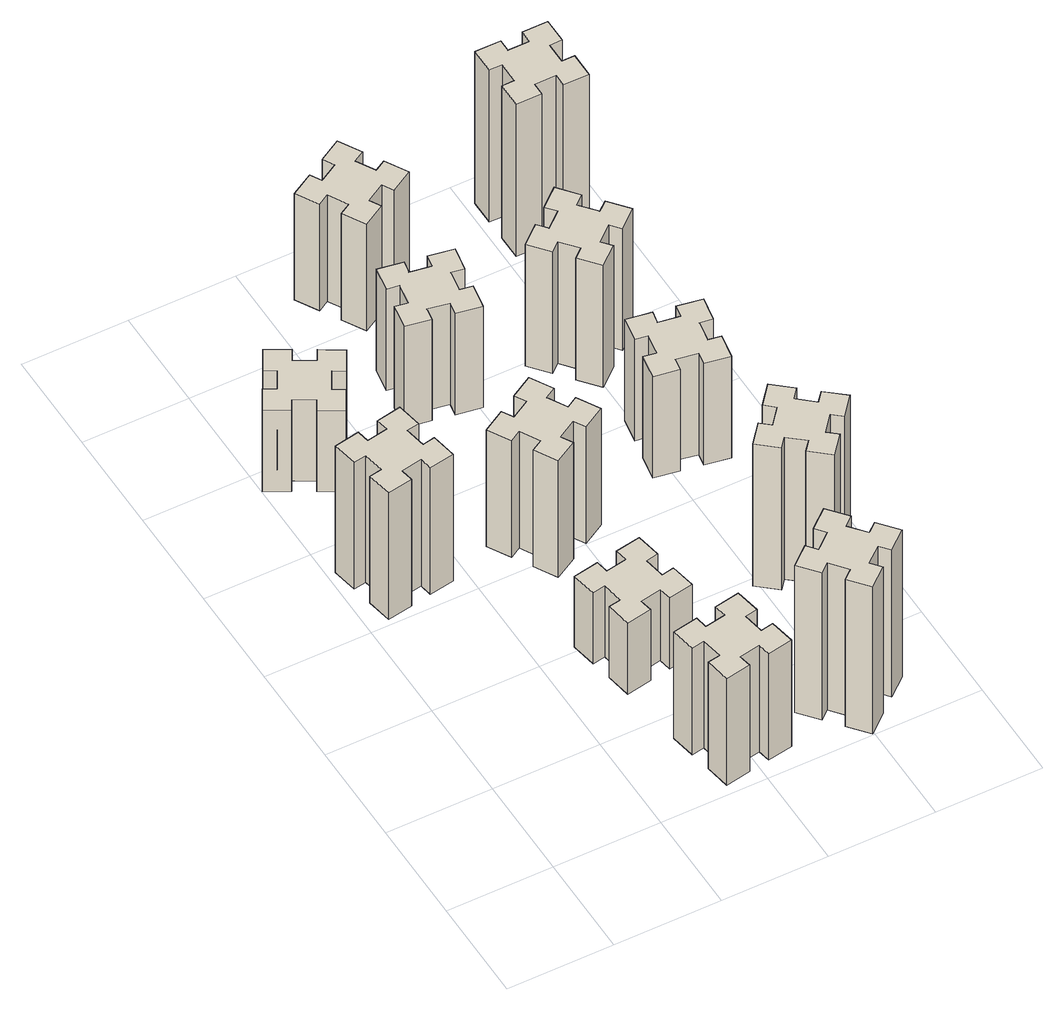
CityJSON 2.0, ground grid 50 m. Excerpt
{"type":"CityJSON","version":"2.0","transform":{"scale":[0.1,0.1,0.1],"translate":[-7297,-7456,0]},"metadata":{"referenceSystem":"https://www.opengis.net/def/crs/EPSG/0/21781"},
"CityObjects":{
"building1":{"type":"Building","attributes":{"class":"1000","function":"1000","usage":"1000","yearOfConstruction":2016,"roofType":"1000","measuredHeight":75,"storeysAboveGround":30,"storeysBelowGround":0},"geometry":[{"type":"Solid","lod":"1","boundaries":[[[[0,1,2,3,4,5,6,7,8,9,10,11,12,13,14,15,16,17,18,19]],[[17,16,20,21]],[[16,15,22,20]],[[15,14,23,22]],[[14,13,24,23]],[[13,12,25,24]],[[12,11,26,25]],[[11,10,27,26]],[[10,9,28,27]],[[9,8,29,28]],[[8,7,30,29]],[[7,6,31,30]],[[6,5,32,31]],[[5,4,33,32]],[[4,3,34,33]],[[3,2,35,34]],[[2,1,36,35]],[[1,0,37,36]],[[0,19,38,37]],[[19,18,39,38]],[[18,17,21,39]],[[24,25,26,27,28,29,30,31,32,33,34,35,36,37,38,39,21,20,22,23]]]]}]},
"building2":{"type":"Building","attributes":{"class":"1000","function":"1000","usage":"1000","yearOfConstruction":2016,"roofType":"1000","measuredHeight":48,"storeysAboveGround":30,"storeysBelowGround":0},"geometry":[{"type":"Solid","lod":"1","boundaries":[[[[40,41,42,43,44,45,46,47,48,49,50,51,52,53,54,55,56,57,58,59]],[[57,56,60,61]],[[56,55,62,60]],[[55,54,63,62]],[[54,53,64,63]],[[53,52,65,64]],[[52,51,66,65]],[[51,50,67,66]],[[50,49,68,67]],[[49,48,69,68]],[[48,47,70,69]],[[47,46,71,70]],[[46,45,72,71]],[[45,44,73,72]],[[44,43,74,73]],[[43,42,75,74]],[[42,41,76,75]],[[41,40,77,76]],[[40,59,78,77]],[[59,58,79,78]],[[58,57,61,79]],[[64,65,66,67,68,69,70,71,72,73,74,75,76,77,78,79,61,60,62,63]]]]}]},
"building3":{"type":"Building","attributes":{"class":"1000","function":"1000","usage":"1000","yearOfConstruction":2016,"roofType":"1000","measuredHeight":63,"storeysAboveGround":30,"storeysBelowGround":0},"geometry":[{"type":"Solid","lod":"1","boundaries":[[[[80,81,82,83,84,85,86,87,88,89,90,91,92,93,94,95,96,97,98,99]],[[97,96,100,101]],[[96,95,102,100]],[[95,94,103,102]],[[94,93,104,103]],[[93,92,105,104]],[[92,91,106,105]],[[91,90,107,106]],[[90,89,108,107]],[[89,88,109,108]],[[88,87,110,109]],[[87,86,111,110]],[[86,85,112,111]],[[85,84,113,112]],[[84,83,114,113]],[[83,82,115,114]],[[82,81,116,115]],[[81,80,117,116]],[[80,99,118,117]],[[99,98,119,118]],[[98,97,101,119]],[[104,105,106,107,108,109,110,111,112,113,114,115,116,117,118,119,101,100,102,103]]]]}]},
"building4":{"type":"Building","attributes":{"class":"1000","function":"1000","usage":"1000","yearOfConstruction":2016,"roofType":"1000","measuredHeight":42,"storeysAboveGround":30,"storeysBelowGround":0},"geometry":[{"type":"Solid","lod":"1","boundaries":[[[[120,121,122,123,124,125,126,127,128,129,130,131,132,133,134,135,136,137,138,139]],[[137,136,140,141]],[[136,135,142,140]],[[135,134,143,142]],[[134,133,144,143]],[[133,132,145,144]],[[132,131,146,145]],[[131,130,147,146]],[[130,129,148,147]],[[129,128,149,148]],[[128,127,150,149]],[[127,126,151,150]],[[126,125,152,151]],[[125,124,153,152]],[[124,123,154,153]],[[123,122,155,154]],[[122,121,156,155]],[[121,120,157,156]],[[120,139,158,157]],[[139,138,159,158]],[[138,137,141,159]],[[144,145,146,147,148,149,150,151,152,153,154,155,156,157,158,159,141,140,142,143]]]]}]},
"building5":{"type":"Building","attributes":{"class":"1000","function":"1000","usage":"1000","yearOfConstruction":2016,"roofType":"1000","measuredHeight":69,"storeysAboveGround":30,"storeysBelowGround":0},"geometry":[{"type":"Solid","lod":"1","boundaries":[[[[160,161,162,163,164,165,166,167,168,169,170,171,172,173,174,175,176,177,178,179]],[[177,176,180,181]],[[176,175,182,180]],[[175,174,183,182]],[[174,173,184,183]],[[173,172,185,184]],[[172,171,186,185]],[[171,170,187,186]],[[170,169,188,187]],[[169,168,189,188]],[[168,167,190,189]],[[167,166,191,190]],[[166,165,192,191]],[[165,164,193,192]],[[164,163,194,193]],[[163,162,195,194]],[[162,161,196,195]],[[161,160,197,196]],[[160,179,198,197]],[[179,178,199,198]],[[178,177,181,199]],[[184,185,186,187,188,189,190,191,192,193,194,195,196,197,198,199,181,180,182,183]]]]}]},
"building6":{"type":"Building","attributes":{"class":"1000","function":"1000","usage":"1000","yearOfConstruction":2016,"roofType":"1000","measuredHeight":87,"storeysAboveGround":30,"storeysBelowGround":0},"geometry":[{"type":"Solid","lod":"1","boundaries":[[[[200,201,202,203,204,205,206,207,208,209,210,211,212,213,214,215,216,217,218,219]],[[217,216,220,221]],[[216,215,222,220]],[[215,214,223,222]],[[214,213,224,223]],[[213,212,225,224]],[[212,211,226,225]],[[211,210,227,226]],[[210,209,228,227]],[[209,208,229,228]],[[208,207,230,229]],[[207,206,231,230]],[[206,205,232,231]],[[205,204,233,232]],[[204,203,234,233]],[[203,202,235,234]],[[202,201,236,235]],[[201,200,237,236]],[[200,219,238,237]],[[219,218,239,238]],[[218,217,221,239]],[[224,225,226,227,228,229,230,231,232,233,234,235,236,237,238,239,221,220,222,223]]]]}]},
"building7":{"type":"Building","attributes":{"class":"1000","function":"1000","usage":"1000","yearOfConstruction":2016,"roofType":"1000","measuredHeight":60,"storeysAboveGround":30,"storeysBelowGround":0},"geometry":[{"type":"Solid","lod":"1","boundaries":[[[[240,241,242,243,244,245,246,247,248,249,250,251,252,253,254,255,256,257,258,259]],[[257,256,260,261]],[[256,255,262,260]],[[255,254,263,262]],[[254,253,264,263]],[[253,252,265,264]],[[252,251,266,265]],[[251,250,267,266]],[[250,249,268,267]],[[249,248,269,268]],[[248,247,270,269]],[[247,246,271,270]],[[246,245,272,271]],[[245,244,273,272]],[[244,243,274,273]],[[243,242,275,274]],[[242,241,276,275]],[[241,240,277,276]],[[240,259,278,277]],[[259,258,279,278]],[[258,257,261,279]],[[264,265,266,267,268,269,270,271,272,273,274,275,276,277,278,279,261,260,262,263]]]]}]},
"building8":{"type":"Building","attributes":{"class":"1000","function":"1000","usage":"1000","yearOfConstruction":2016,"roofType":"1000","measuredHeight":63,"storeysAboveGround":30,"storeysBelowGround":0},"geometry":[{"type":"Solid","lod":"1","boundaries":[[[[280,281,282,283,284,285,286,287,288,289,290,291,292,293,294,295,296,297,298,299]],[[297,296,300,301]],[[296,295,302,300]],[[295,294,303,302]],[[294,293,304,303]],[[293,292,305,304]],[[292,291,306,305]],[[291,290,307,306]],[[290,289,308,307]],[[289,288,309,308]],[[288,287,310,309]],[[287,286,311,310]],[[286,285,312,311]],[[285,284,313,312]],[[284,283,314,313]],[[283,282,315,314]],[[282,281,316,315]],[[281,280,317,316]],[[280,299,318,317]],[[299,298,319,318]],[[298,297,301,319]],[[304,305,306,307,308,309,310,311,312,313,314,315,316,317,318,319,301,300,302,303]]]]}]},
"building9":{"type":"Building","attributes":{"class":"1000","function":"1000","usage":"1000","yearOfConstruction":2016,"roofType":"1000","measuredHeight":84,"storeysAboveGround":30,"storeysBelowGround":0},"geometry":[{"type":"Solid","lod":"1","boundaries":[[[[320,321,322,323,324,325,326,327,328,329,330,331,332,333,334,335,336,337,338,339]],[[337,336,340,341]],[[336,335,342,340]],[[335,334,343,342]],[[334,333,344,343]],[[333,332,345,344]],[[332,331,346,345]],[[331,330,347,346]],[[330,329,348,347]],[[329,328,349,348]],[[328,327,350,349]],[[327,326,351,350]],[[326,325,352,351]],[[325,324,353,352]],[[324,323,354,353]],[[323,322,355,354]],[[322,321,356,355]],[[321,320,357,356]],[[320,339,358,357]],[[339,338,359,358]],[[338,337,341,359]],[[344,345,346,347,348,349,350,351,352,353,354,355,356,357,358,359,341,340,342,343]]]]}]},
"building10":{"type":"Building","attributes":{"class":"1000","function":"1000","usage":"1000","yearOfConstruction":2016,"roofType":"1000","measuredHeight":60,"storeysAboveGround":30,"storeysBelowGround":0},"geometry":[{"type":"Solid","lod":"1","boundaries":[[[[360,361,362,363,364,365,366,367,368,369,370,371,372,373,374,375,376,377,378,379]],[[377,376,380,381]],[[376,375,382,380]],[[375,374,383,382]],[[374,373,384,383]],[[373,372,385,384]],[[372,371,386,385]],[[371,370,387,386]],[[370,369,388,387]],[[369,368,389,388]],[[368,367,390,389]],[[367,366,391,390]],[[366,365,392,391]],[[365,364,393,392]],[[364,363,394,393]],[[363,362,395,394]],[[362,361,396,395]],[[361,360,397,396]],[[360,379,398,397]],[[379,378,399,398]],[[378,377,381,399]],[[384,385,386,387,388,389,390,391,392,393,394,395,396,397,398,399,381,380,382,383]]]]}]},
"building11":{"type":"Building","attributes":{"class":"1000","function":"1000","usage":"1000","yearOfConstruction":2016,"roofType":"1000","measuredHeight":72,"storeysAboveGround":30,"storeysBelowGround":0},"geometry":[{"type":"Solid","lod":"1","boundaries":[[[[400,401,402,403,404,405,406,407,408,409,410,411,412,413,414,415,416,417,418,419]],[[417,416,420,421]],[[416,415,422,420]],[[415,414,423,422]],[[414,413,424,423]],[[413,412,425,424]],[[412,411,426,425]],[[411,410,427,426]],[[410,409,428,427]],[[409,408,429,428]],[[408,407,430,429]],[[407,406,431,430]],[[406,405,432,431]],[[405,404,433,432]],[[404,403,434,433]],[[403,402,435,434]],[[402,401,436,435]],[[401,400,437,436]],[[400,419,438,437]],[[419,418,439,438]],[[418,417,421,439]],[[424,425,426,427,428,429,430,431,432,433,434,435,436,437,438,439,421,420,422,423]]]]}]},
"building12":{"type":"Building","attributes":{"class":"1000","function":"1000","usage":"1000","yearOfConstruction":2016,"roofType":"1000","measuredHeight":90,"storeysAboveGround":30,"storeysBelowGround":0},"geometry":[{"type":"Solid","lod":"1","boundaries":[[[[440,441,442,443,444,445,446,447,448,449,450,451,452,453,454,455,456,457,458,459]],[[457,456,460,461]],[[456,455,462,460]],[[455,454,463,462]],[[454,453,464,463]],[[453,452,465,464]],[[452,451,466,465]],[[451,450,467,466]],[[450,449,468,467]],[[449,448,469,468]],[[448,447,470,469]],[[447,446,471,470]],[[446,445,472,471]],[[445,444,473,472]],[[444,443,474,473]],[[443,442,475,474]],[[442,441,476,475]],[[441,440,477,476]],[[440,459,478,477]],[[459,458,479,478]],[[458,457,461,479]],[[464,465,466,467,468,469,470,471,472,473,474,475,476,477,478,479,461,460,462,463]]]]}]}
},
"vertices":[
[352,1695,0],[335,1794,0],[394,1804,0],[373,1922,0],[255,1901,0],[265,1842,0],[167,1825,0],[157,1884,0],[38,1863,0],[59,1745,0],[118,1755,0],[136,1657,0],[77,1647,0],[97,1528,0],[216,1549,0],[205,1608,0],[304,1626,0],[314,1567,0],[432,1587,0],[411,1706,0],[304,1626,750],[314,1567,750],[205,1608,750],[216,1549,750],[97,1528,750],[77,1647,750],[136,1657,750],[118,1755,750],[59,1745,750],[38,1863,750],[157,1884,750],[167,1825,750],[265,1842,750],[255,1901,750],[373,1922,750],[394,1804,750],[335,1794,750],[352,1695,750],[411,1706,750],[432,1587,750],
[306,2367,0],[356,2454,0],[408,2424,0],[468,2528,0],[364,2588,0],[334,2536,0],[247,2586,0],[277,2638,0],[173,2698,0],[113,2594,0],[165,2564,0],[115,2477,0],[63,2507,0],[3,2403,0],[107,2343,0],[137,2395,0],[224,2345,0],[194,2293,0],[298,2233,0],[358,2337,0],[224,2345,480],[194,2293,480],[137,2395,480],[107,2343,480],[3,2403,480],[63,2507,480],[115,2477,480],[165,2564,480],[113,2594,480],[173,2698,480],[277,2638,480],[247,2586,480],[334,2536,480],[364,2588,480],[468,2528,480],[408,2424,480],[356,2454,480],[306,2367,480],[358,2337,480],[298,2233,480],
[945,128,0],[1044,146,0],[1054,87,0],[1172,107,0],[1151,226,0],[1092,215,0],[1075,314,0],[1134,324,0],[1113,442,0],[995,421,0],[1005,362,0],[907,345,0],[897,404,0],[778,383,0],[799,265,0],[858,275,0],[876,177,0],[817,167,0],[837,48,0],[956,69,0],[876,177,630],[817,167,630],[858,275,630],[799,265,630],[778,383,630],[897,404,630],[907,345,630],[1005,362,630],[995,421,630],[1113,442,630],[1134,324,630],[1075,314,630],[1092,215,630],[1151,226,630],[1172,107,630],[1054,87,630],[1044,146,630],[945,128,630],[956,69,630],[837,48,630],
[905,1002,0],[807,985,0],[797,1044,0],[678,1023,0],[699,905,0],[758,915,0],[776,817,0],[717,807,0],[737,688,0],[856,709,0],[845,768,0],[944,786,0],[954,727,0],[1072,747,0],[1051,866,0],[992,855,0],[975,954,0],[1034,964,0],[1013,1082,0],[895,1061,0],[975,954,420],[1034,964,420],[992,855,420],[1051,866,420],[1072,747,420],[954,727,420],[944,786,420],[845,768,420],[856,709,420],[737,688,420],[717,807,420],[776,817,420],[758,915,420],[699,905,420],[678,1023,420],[797,1044,420],[807,985,420],[905,1002,420],[895,1061,420],[1013,1082,420],
[755,1614,0],[805,1527,0],[753,1497,0],[813,1393,0],[917,1453,0],[887,1505,0],[974,1555,0],[1004,1503,0],[1108,1563,0],[1048,1667,0],[996,1637,0],[946,1724,0],[998,1754,0],[938,1858,0],[834,1798,0],[864,1746,0],[777,1696,0],[747,1748,0],[643,1688,0],[703,1584,0],[777,1696,690],[747,1748,690],[864,1746,690],[834,1798,690],[938,1858,690],[998,1754,690],[946,1724,690],[996,1637,690],[1048,1667,690],[1108,1563,690],[1004,1503,690],[974,1555,690],[887,1505,690],[917,1453,690],[813,1393,690],[753,1497,690],[805,1527,690],[755,1614,690],[703,1584,690],[643,1688,690],
[1548,129,0],[1624,193,0],[1663,147,0],[1755,224,0],[1678,316,0],[1632,278,0],[1567,354,0],[1613,393,0],[1536,485,0],[1444,408,0],[1483,362,0],[1406,297,0],[1368,343,0],[1276,266,0],[1353,174,0],[1399,213,0],[1463,136,0],[1417,98,0],[1494,6,0],[1586,83,0],[1463,136,870],[1417,98,870],[1399,213,870],[1353,174,870],[1276,266,870],[1368,343,870],[1406,297,870],[1483,362,870],[1444,408,870],[1536,485,870],[1613,393,870],[1567,354,870],[1632,278,870],[1678,316,870],[1755,224,870],[1663,147,870],[1624,193,870],[1548,129,870],[1586,83,870],[1494,6,870],
[944,2665,0],[845,2682,0],[856,2741,0],[737,2762,0],[717,2644,0],[776,2634,0],[758,2535,0],[699,2546,0],[678,2427,0],[797,2407,0],[807,2466,0],[905,2448,0],[895,2389,0],[1013,2368,0],[1034,2487,0],[975,2497,0],[992,2595,0],[1051,2585,0],[1072,2703,0],[954,2724,0],[992,2595,600],[1051,2585,600],[975,2497,600],[1034,2487,600],[1013,2368,600],[895,2389,600],[905,2448,600],[807,2466,600],[797,2407,600],[678,2427,600],[699,2546,600],[758,2535,600],[776,2634,600],[717,2644,600],[737,2762,600],[856,2741,600],[845,2682,600],[944,2665,600],[954,2724,600],[1072,2703,600],
[996,3217,0],[946,3304,0],[998,3334,0],[938,3438,0],[834,3378,0],[864,3326,0],[777,3276,0],[747,3328,0],[643,3268,0],[703,3164,0],[755,3194,0],[805,3107,0],[753,3077,0],[813,2973,0],[917,3033,0],[887,3085,0],[974,3135,0],[1004,3083,0],[1108,3143,0],[1048,3247,0],[974,3135,630],[1004,3083,630],[887,3085,630],[917,3033,630],[813,2973,630],[753,3077,630],[805,3107,630],[755,3194,630],[703,3164,630],[643,3268,630],[747,3328,630],[777,3276,630],[864,3326,630],[834,3378,630],[938,3438,630],[998,3334,630],[946,3304,630],[996,3217,630],[1048,3247,630],[1108,3143,630],
[1767,876,0],[1832,953,0],[1878,914,0],[1955,1006,0],[1863,1083,0],[1824,1037,0],[1748,1102,0],[1786,1148,0],[1694,1225,0],[1617,1133,0],[1663,1094,0],[1599,1018,0],[1553,1056,0],[1476,964,0],[1568,887,0],[1606,933,0],[1683,869,0],[1644,823,0],[1736,746,0],[1813,838,0],[1683,869,840],[1644,823,840],[1606,933,840],[1568,887,840],[1476,964,840],[1553,1056,840],[1599,1018,840],[1663,1094,840],[1617,1133,840],[1694,1225,840],[1786,1148,840],[1748,1102,840],[1824,1037,840],[1863,1083,840],[1955,1006,840],[1878,914,840],[1832,953,840],[1767,876,840],[1813,838,840],[1736,746,840],
[1547,1726,0],[1645,1708,0],[1635,1649,0],[1753,1628,0],[1774,1747,0],[1715,1757,0],[1732,1855,0],[1791,1845,0],[1812,1963,0],[1694,1984,0],[1684,1925,0],[1585,1942,0],[1596,2001,0],[1477,2022,0],[1457,1904,0],[1516,1894,0],[1498,1795,0],[1439,1806,0],[1418,1687,0],[1537,1667,0],[1498,1795,600],[1439,1806,600],[1516,1894,600],[1457,1904,600],[1477,2022,600],[1596,2001,600],[1585,1942,600],[1684,1925,600],[1694,1984,600],[1812,1963,600],[1791,1845,600],[1732,1855,600],[1715,1757,600],[1774,1747,600],[1753,1628,600],[1635,1649,600],[1645,1708,600],[1547,1726,600],[1537,1667,600],[1418,1687,600],
[1399,2433,0],[1463,2356,0],[1417,2318,0],[1494,2226,0],[1586,2303,0],[1548,2349,0],[1624,2413,0],[1663,2367,0],[1755,2444,0],[1678,2536,0],[1632,2498,0],[1567,2574,0],[1613,2613,0],[1536,2705,0],[1444,2628,0],[1483,2582,0],[1406,2517,0],[1368,2563,0],[1276,2486,0],[1353,2394,0],[1406,2517,720],[1368,2563,720],[1483,2582,720],[1444,2628,720],[1536,2705,720],[1613,2613,720],[1567,2574,720],[1632,2498,720],[1678,2536,720],[1755,2444,720],[1663,2367,720],[1624,2413,720],[1548,2349,720],[1586,2303,720],[1494,2226,720],[1417,2318,720],[1463,2356,720],[1399,2433,720],[1353,2394,720],[1276,2486,720],
[1665,3095,0],[1765,3095,0],[1765,3035,0],[1885,3035,0],[1885,3155,0],[1825,3155,0],[1825,3255,0],[1885,3255,0],[1885,3375,0],[1765,3375,0],[1765,3315,0],[1665,3315,0],[1665,3375,0],[1545,3375,0],[1545,3255,0],[1605,3255,0],[1605,3155,0],[1545,3155,0],[1545,3035,0],[1665,3035,0],[1605,3155,900],[1545,3155,900],[1605,3255,900],[1545,3255,900],[1545,3375,900],[1665,3375,900],[1665,3315,900],[1765,3315,900],[1765,3375,900],[1885,3375,900],[1885,3255,900],[1825,3255,900],[1825,3155,900],[1885,3155,900],[1885,3035,900],[1765,3035,900],[1765,3095,900],[1665,3095,900],[1665,3035,900],[1545,3035,900]
]}
